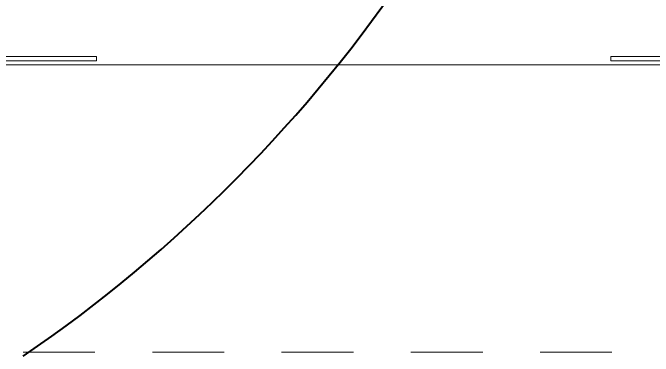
# Model space of a CAD drawing. Header units: metres. Extents: x 14 to 2416, y -346 to 476.
# Drawn here: x 141.384 to 142.498, y -69.078 to -68.481 of the extents above; entities that cross this region are included whole.
import ezdxf

# ---------------------------------------------------------------- set-up
doc = ezdxf.new("R2010")
doc.units = ezdxf.units.M
doc.linetypes.add('0', pattern=[0])
doc.linetypes.add('HIDDEN2', pattern=[0.1875, 0.125, -0.0625])
doc.layers.get('0').update_dxf_attribs({"linetype": '0', "lineweight": 20})
for name, color, linetype, lineweight in [('A-ANNO-TEXT', 20, 'Continuous', 13), ('baños', 251, 'Continuous', 0), ('E Salida Luces', 22, 'Continuous', 40)]:
    doc.layers.add(name, color=color, linetype=linetype, lineweight=lineweight)
doc.layers.add('Techos 1', color=7, linetype='HIDDEN2', lineweight=9, true_color=0x42391a)

# ---------------------------------------------------------------- blocks, each defined once
blk = doc.blocks.new('PL BASE 2N NASAS 09')
at = {"layer": 'baños'}
blk.add_line((166.2975, -7.7117), (168.6475, -7.7117), dxfattribs=at)
for points in [[(166.2975, -7.6971), (167.1003, -7.6971), (167.1003, -7.7049), (166.2975, -7.7049)], [(168.6475, -7.6971), (167.9954, -7.6971), (167.9954, -7.7049), (168.6475, -7.7049)]]:
    blk.add_lwpolyline(points, close=True, dxfattribs=at)
at = {"layer": 'Techos 1'}
blk.add_line((161.3475, -8.2117), (176.0975, -8.2117), dxfattribs=at)
blk = doc.blocks.new('PL MUEBLES 2N NASAS 09')
blk.add_blockref('PL BASE 2N NASAS 09', (49.9143, 62.717))
blk = doc.blocks.new('A$C595364de')
blk.add_blockref('PL MUEBLES 2N NASAS 09', (-199.5618, -36.6052))

msp = doc.modelspace()

# ---------------------------------------------------------------- linework, layer by layer
at = {"layer": 'E Salida Luces'}
msp.add_arc((139.9753, -66.986, 0), 2.532, 304.2851, 347.961, dxfattribs=at)

# ---------------------------------------------------------------- block references
at = {"layer": 'A-ANNO-TEXT'}
msp.add_blockref('A$C595364de', (124.0766, -86.9711), dxfattribs=at)

doc.saveas('drawing.dxf')
